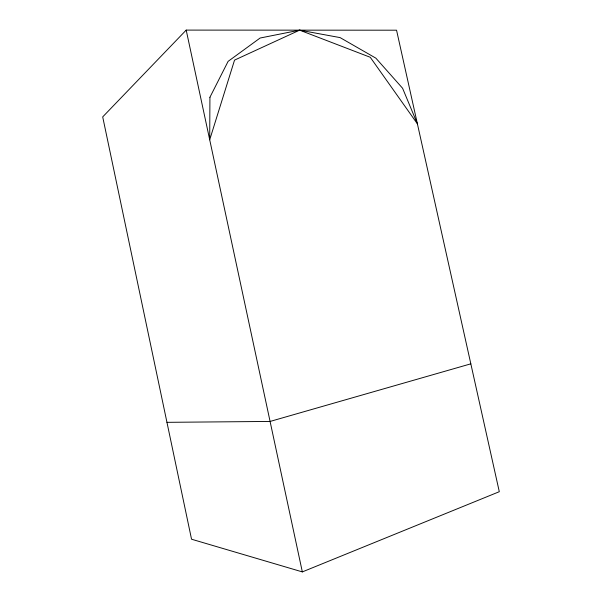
<?xml version="1.0" encoding="UTF-8"?>
<svg xmlns="http://www.w3.org/2000/svg" width="602" height="602" viewBox="0 0 602 602"><rect width="100%" height="100%" fill="white"/><g stroke="black" fill="none" stroke-linecap="round" stroke-linejoin="round"><path stroke-width="0.9" d="M186.199 30.1L102.701 116.901L191.541 539.219L302.339 571.9L499.299 491.706L396.552 30.198L186.199 30.1L302.339 571.9M470.832 363.834L270.087 421.438L166.957 422.333M209.925 97.261L209.707 139.777L234.539 60.117L299.63 30.153L340.107 37.61L375.851 58.146L402.587 88.253L417.404 123.854L370.253 57.273L299.63 30.153L260.109 38.031L228.113 61.359L209.925 97.261"/></g></svg>
